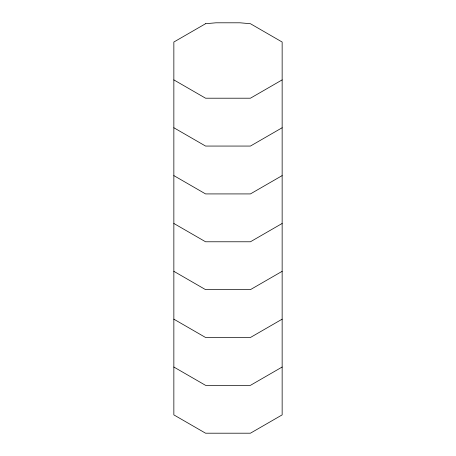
<?xml version="1.0" encoding="UTF-8"?>
<svg xmlns="http://www.w3.org/2000/svg" width="456" height="456" viewBox="0 0 456 456"><rect width="100%" height="100%" fill="white"/><g stroke="black" fill="none" stroke-linecap="round" stroke-linejoin="round"><path stroke-width="0.68" d="M282.15 79.891L250.429 98.205L205.57 98.205L173.85 79.891M282.15 127.748L250.429 146.062L205.57 146.062L173.85 127.748M282.15 175.606L250.429 193.92L205.57 193.92L173.85 175.606M282.15 223.463L250.429 241.777L205.57 241.777L173.85 223.463M282.15 271.32L250.429 289.634L205.57 289.634L173.85 271.32M282.15 319.171L250.429 337.486L205.57 337.486L173.85 319.171M282.15 367.029L250.429 385.343L205.57 385.343L173.85 367.029M205.57 23.718L173.85 42.032L173.85 414.886L205.57 433.2L250.429 433.2L282.15 414.886L282.15 42.032L250.429 23.718L240.027 22.8L215.973 22.8L205.57 23.718"/></g></svg>
